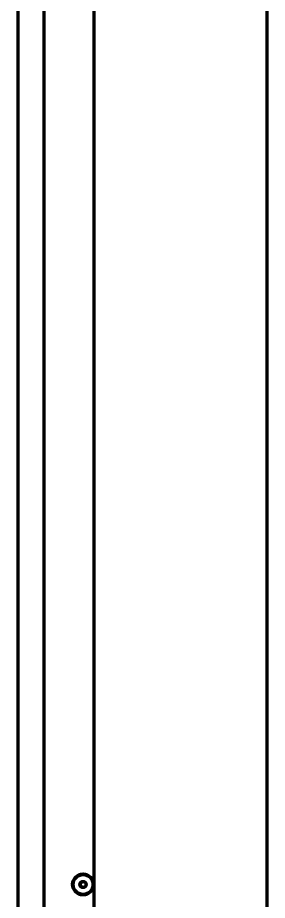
# Model space of a CAD drawing. Header units: inches. Extents: x -2405 to 7588, y 441 to 5654.
# Drawn here: x 5052.8 to 5153.8, y 2759.1 to 3116.9 of the extents above; entities that cross this region are included whole.
import ezdxf

# ---------------------------------------------------------------- set-up
doc = ezdxf.new("R2010")
doc.units = ezdxf.units.IN

msp = doc.modelspace()

# ---------------------------------------------------------------- linework, layer by layer
at = {"linetype": 'Continuous', "lineweight": 70}
for p, q in [((5052.81, 4100.53), (5052.81, 2435.33)), ((5083.81, 2461.13), (5083.81, 4099.13)), ((5153.81, 2451.13), (5153.81, 4099.13)), ((5063.32, 4049.18), (5063.32, 2701.88))]:
    msp.add_line(p, q, dxfattribs=at)
for centre, radius in [((5079.26, 2765.58), 4.25), ((5079.26, 2765.55), 4), ((5079.26, 2765.55), 1.25), ((5079.26, 2765.55), 1.15)]:
    msp.add_circle(centre, radius, dxfattribs=at)

doc.saveas('drawing.dxf')
